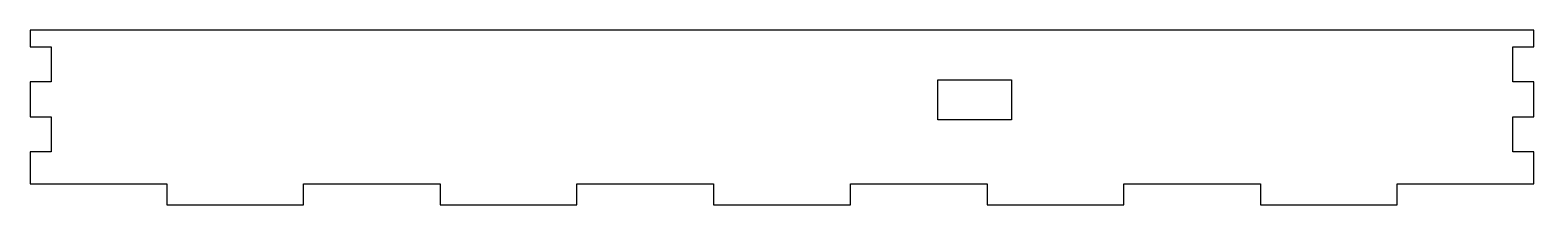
# Model space of a CAD drawing. Header units: millimetres. Extents: x -215 to 0, y 0 to 25.
import ezdxf

# ---------------------------------------------------------------- set-up
doc = ezdxf.new("R2010")
doc.units = ezdxf.units.MM
doc.layers.get('0').update_dxf_attribs({"linetype": 'CONTINUOUS'})

msp = doc.modelspace()

# ---------------------------------------------------------------- linework, layer by layer
for points in [[(-212, 7.6), (-215, 7.6), (-215, 3), (-195.45, 3), (-195.45, 0), (-175.91, 0), (-175.91, 3), (-156.36, 3), (-156.36, 0), (-136.82, 0), (-136.82, 3), (-117.27, 3), (-117.27, 0), (-97.73, 0), (-97.73, 3), (-78.18, 3), (-78.18, 0), (-58.64, 0), (-58.64, 3), (-39.09, 3), (-39.09, 0), (-19.55, 0), (-19.55, 3), (0, 3), (0, 7.6), (-3, 7.6), (-3, 12.6), (0, 12.6), (0, 17.6), (-3, 17.6), (-3, 22.6), (0, 22.6), (0, 25), (-215, 25), (-215, 22.6), (-212, 22.6), (-212, 17.6), (-215, 17.6), (-215, 12.6), (-212, 12.6)], [(-85.21, 17.89), (-74.71, 17.89), (-74.71, 12.19), (-85.21, 12.19)]]:
    msp.add_lwpolyline(points, close=True)

doc.saveas('drawing.dxf')
